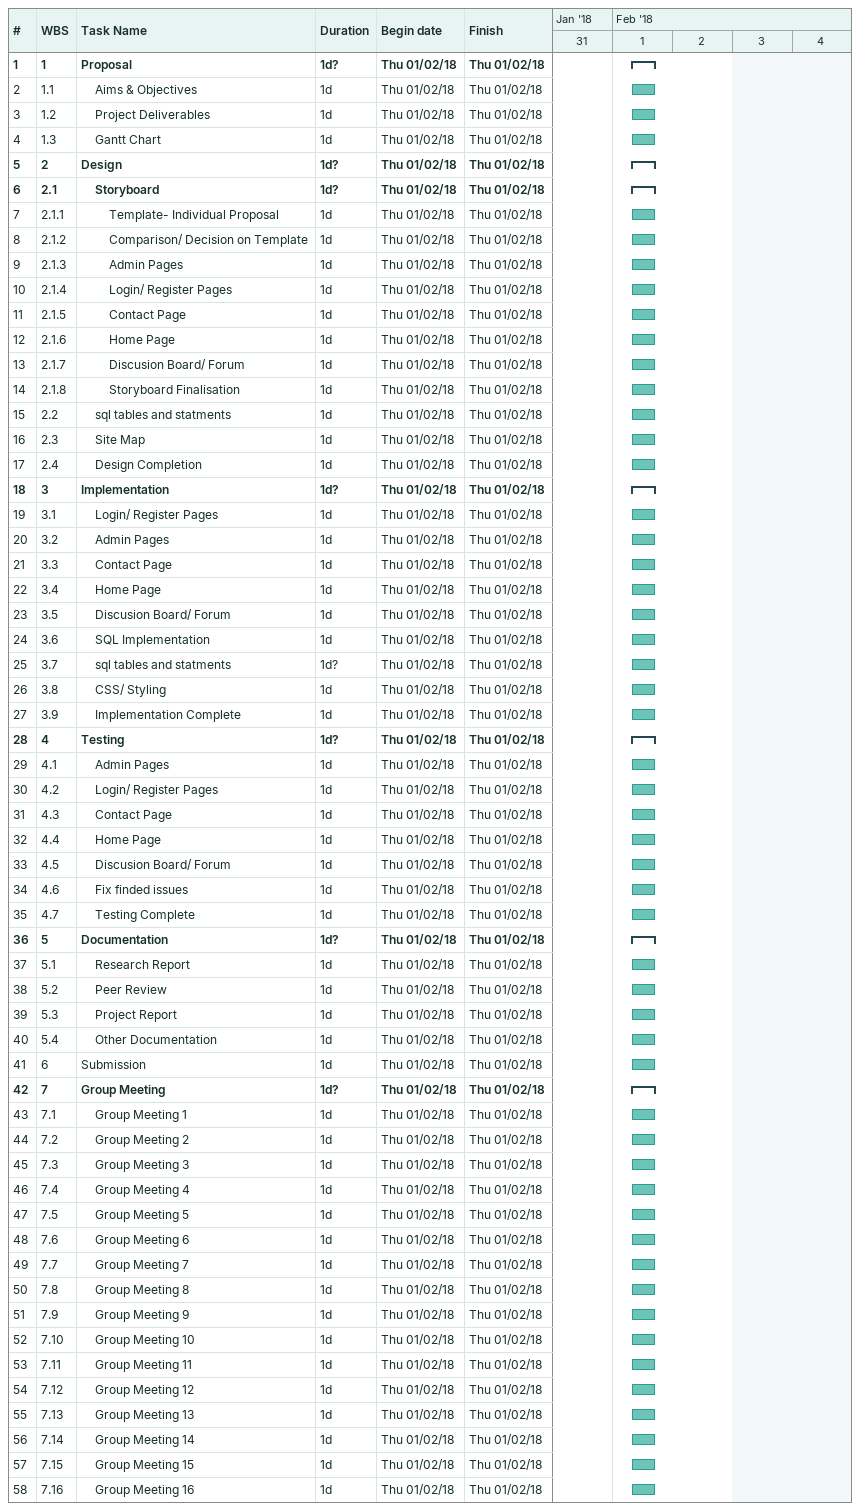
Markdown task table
| ID | WBS | Task | Duration | Start | Finish |
|---|---|---|---|---|---|
| 1 | 1 | **Proposal** | 1d? | 2018-02-01 | 2018-02-01 |
| 2 | 1.1 | Aims & Objectives | 1d | 2018-02-01 | 2018-02-01 |
| 3 | 1.2 | Project Deliverables | 1d | 2018-02-01 | 2018-02-01 |
| 4 | 1.3 | Gantt Chart | 1d | 2018-02-01 | 2018-02-01 |
| 5 | 2 | **Design** | 1d? | 2018-02-01 | 2018-02-01 |
| 6 | 2.1 | **Storyboard** | 1d? | 2018-02-01 | 2018-02-01 |
| 7 | 2.1.1 | Template- Individual Proposal | 1d | 2018-02-01 | 2018-02-01 |
| 8 | 2.1.2 | Comparison/ Decision on Template | 1d | 2018-02-01 | 2018-02-01 |
| 9 | 2.1.3 | Admin Pages | 1d | 2018-02-01 | 2018-02-01 |
| 10 | 2.1.4 | Login/ Register Pages | 1d | 2018-02-01 | 2018-02-01 |
| 11 | 2.1.5 | Contact Page | 1d | 2018-02-01 | 2018-02-01 |
| 12 | 2.1.6 | Home Page | 1d | 2018-02-01 | 2018-02-01 |
| 13 | 2.1.7 | Discusion Board/ Forum | 1d | 2018-02-01 | 2018-02-01 |
| 14 | 2.1.8 | Storyboard Finalisation | 1d | 2018-02-01 | 2018-02-01 |
| 15 | 2.2 | sql tables and statments | 1d | 2018-02-01 | 2018-02-01 |
| 16 | 2.3 | Site Map | 1d | 2018-02-01 | 2018-02-01 |
| 17 | 2.4 | Design Completion | 1d | 2018-02-01 | 2018-02-01 |
| 18 | 3 | **Implementation** | 1d? | 2018-02-01 | 2018-02-01 |
| 19 | 3.1 | Login/ Register Pages | 1d | 2018-02-01 | 2018-02-01 |
| 20 | 3.2 | Admin Pages | 1d | 2018-02-01 | 2018-02-01 |
| 21 | 3.3 | Contact Page | 1d | 2018-02-01 | 2018-02-01 |
| 22 | 3.4 | Home Page | 1d | 2018-02-01 | 2018-02-01 |
| 23 | 3.5 | Discusion Board/ Forum | 1d | 2018-02-01 | 2018-02-01 |
| 24 | 3.6 | SQL Implementation | 1d | 2018-02-01 | 2018-02-01 |
| 25 | 3.7 | sql tables and statments | 1d? | 2018-02-01 | 2018-02-01 |
| 26 | 3.8 | CSS/ Styling | 1d | 2018-02-01 | 2018-02-01 |
| 27 | 3.9 | Implementation Complete | 1d | 2018-02-01 | 2018-02-01 |
| 28 | 4 | **Testing** | 1d? | 2018-02-01 | 2018-02-01 |
| 29 | 4.1 | Admin Pages | 1d | 2018-02-01 | 2018-02-01 |
| 30 | 4.2 | Login/ Register Pages | 1d | 2018-02-01 | 2018-02-01 |
| 31 | 4.3 | Contact Page | 1d | 2018-02-01 | 2018-02-01 |
| 32 | 4.4 | Home Page | 1d | 2018-02-01 | 2018-02-01 |
| 33 | 4.5 | Discusion Board/ Forum | 1d | 2018-02-01 | 2018-02-01 |
| 34 | 4.6 | Fix finded issues | 1d | 2018-02-01 | 2018-02-01 |
| 35 | 4.7 | Testing Complete | 1d | 2018-02-01 | 2018-02-01 |
| 36 | 5 | **Documentation** | 1d? | 2018-02-01 | 2018-02-01 |
| 37 | 5.1 | Research Report | 1d | 2018-02-01 | 2018-02-01 |
| 38 | 5.2 | Peer Review | 1d | 2018-02-01 | 2018-02-01 |
| 39 | 5.3 | Project Report | 1d | 2018-02-01 | 2018-02-01 |
| 40 | 5.4 | Other Documentation | 1d | 2018-02-01 | 2018-02-01 |
| 41 | 6 | Submission | 1d | 2018-02-01 | 2018-02-01 |
| 42 | 7 | **Group Meeting** | 1d? | 2018-02-01 | 2018-02-01 |
| 43 | 7.1 | Group Meeting 1 | 1d | 2018-02-01 | 2018-02-01 |
| 44 | 7.2 | Group Meeting 2 | 1d | 2018-02-01 | 2018-02-01 |
| 45 | 7.3 | Group Meeting 3 | 1d | 2018-02-01 | 2018-02-01 |
| 46 | 7.4 | Group Meeting 4 | 1d | 2018-02-01 | 2018-02-01 |
| 47 | 7.5 | Group Meeting 5 | 1d | 2018-02-01 | 2018-02-01 |
| 48 | 7.6 | Group Meeting 6 | 1d | 2018-02-01 | 2018-02-01 |
| 49 | 7.7 | Group Meeting 7 | 1d | 2018-02-01 | 2018-02-01 |
| 50 | 7.8 | Group Meeting 8 | 1d | 2018-02-01 | 2018-02-01 |
| 51 | 7.9 | Group Meeting 9 | 1d | 2018-02-01 | 2018-02-01 |
| 52 | 7.10 | Group Meeting 10 | 1d | 2018-02-01 | 2018-02-01 |
| 53 | 7.11 | Group Meeting 11 | 1d | 2018-02-01 | 2018-02-01 |
| 54 | 7.12 | Group Meeting 12 | 1d | 2018-02-01 | 2018-02-01 |
| 55 | 7.13 | Group Meeting 13 | 1d | 2018-02-01 | 2018-02-01 |
| 56 | 7.14 | Group Meeting 14 | 1d | 2018-02-01 | 2018-02-01 |
| 57 | 7.15 | Group Meeting 15 | 1d | 2018-02-01 | 2018-02-01 |
| 58 | 7.16 | Group Meeting 16 | 1d | 2018-02-01 | 2018-02-01 |
